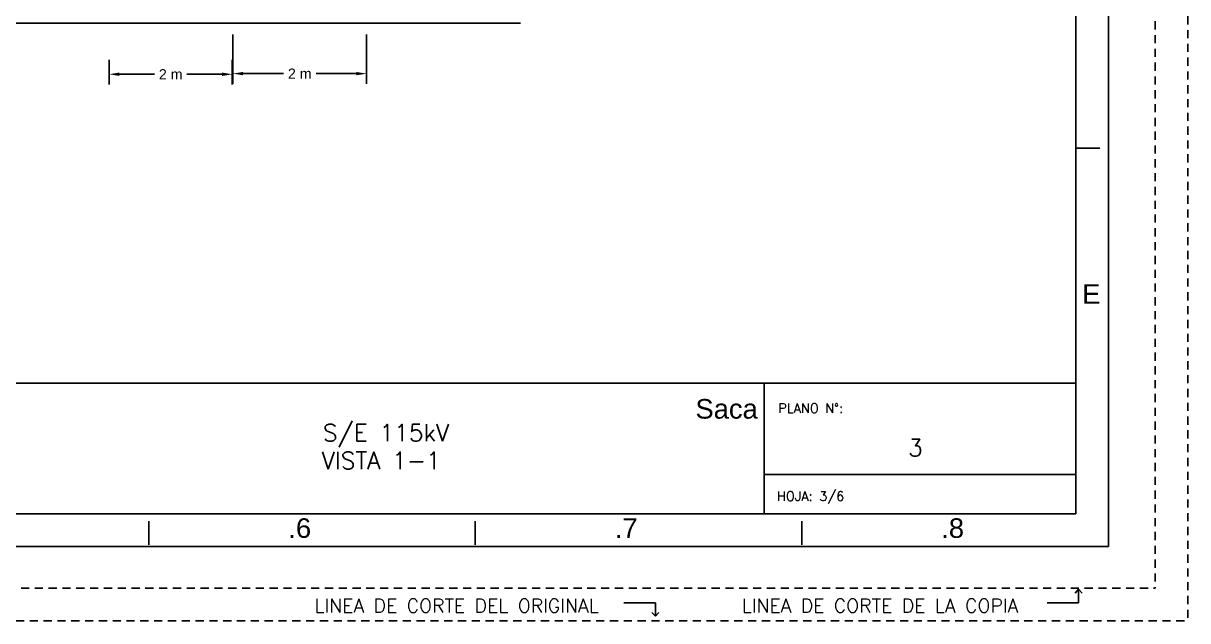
# Model space of a CAD drawing. Header units: inches. Extents: x 20.3 to 71.4, y 4.5 to 37.9.
# Drawn here: x 50.76 to 71.37, y 4.49 to 15.07 of the extents above; entities that cross this region are included whole.
import ezdxf
from ezdxf.enums import TextEntityAlignment as Align

# ---------------------------------------------------------------- set-up
doc = ezdxf.new("R2010")
doc.units = ezdxf.units.IN
doc.header["$MEASUREMENT"] = 0
doc.linetypes.add('HIDDEN', pattern=[0.375, 0.25, -0.125])
for name, color, linetype in [('CAJETIN', 7, 'Continuous'), ('COTAS', 4, 'Continuous'), ('medidas', 3, 'Continuous'), ('ROTULO', 7, 'Continuous')]:
    doc.layers.add(name, color=color, linetype=linetype)
doc.styles.add('ROMANS', font='romans')
doc.styles.add('SANSSERIF', font='sas_____.pfb')
doc.styles.get("Standard").update_dxf_attribs({"font": 'arial.ttf'})
doc.dimstyles.get("Standard").update_dxf_attribs({"dimtxt": 0.18, "dimasz": 0.18, "dimexe": 0.18, "dimexo": 0.0625, "dimgap": 0.09, "dimtad": 0, "dimtih": 1, "dimtoh": 1, "dimdec": 4, "dimzin": 0, "dimdsep": 46, "dimtxsty": 'Standard', "dimcen": 0.09, "dimadec": 0, "dimazin": 0, "dimtfac": 1, "dimtdec": 4, "dimtofl": 0, "dimtmove": 0, "dimatfit": 3, "dimfxl": 1, "dimtolj": 1, "dimtzin": 0, "dimarcsym": 0})

# ---------------------------------------------------------------- blocks, each defined once
blk = doc.blocks.new('*D25')
at = {"layer": 'Defpoints', "color": 0, "transparency": 16777216}
for p in [(54.474, 14.932), (56.839, 14.932), (56.839, 14.175)]:
    blk.add_point(p, dxfattribs=at)
at = {"layer": 'medidas', "color": 0, "lineweight": -2, "transparency": 16777216}
for p, q in [((54.474, 14.87), (54.474, 13.995)), ((56.839, 14.87), (56.839, 13.995)), ((54.654, 14.175), (55.368, 14.175)), ((56.659, 14.175), (55.944, 14.175))]:
    blk.add_line(p, q, dxfattribs=at)
at = {"layer": 'medidas', "color": 0, "transparency": 16777216}
for points in [[(54.654, 14.205), (54.654, 14.145), (54.474, 14.175)], [(56.659, 14.205), (56.659, 14.145), (56.839, 14.175)]]:
    blk.add_solid(points, dxfattribs=at)
at = {"layer": 'medidas', "color": 0, "transparency": 16777216, "insert": (55.656, 14.175), "char_height": 0.18, "attachment_point": 5}
blk.add_mtext('\\A1;2 m', dxfattribs=at)
blk = doc.blocks.new('*D26')
at = {"layer": 'Defpoints', "color": 0, "transparency": 16777216}
for p in [(52.281, 14.485), (54.462, 14.485), (54.462, 14.164)]:
    blk.add_point(p, dxfattribs=at)
at = {"layer": 'medidas', "color": 0, "lineweight": -2, "transparency": 16777216}
for p, q in [((52.281, 14.422), (52.281, 13.984)), ((54.462, 14.422), (54.462, 13.984)), ((52.461, 14.164), (53.084, 14.164)), ((54.282, 14.164), (53.659, 14.164))]:
    blk.add_line(p, q, dxfattribs=at)
at = {"layer": 'medidas', "color": 0, "transparency": 16777216}
for points in [[(52.461, 14.194), (52.461, 14.134), (52.281, 14.164)], [(54.282, 14.194), (54.282, 14.134), (54.462, 14.164)]]:
    blk.add_solid(points, dxfattribs=at)
at = {"layer": 'medidas', "color": 0, "transparency": 16777216, "insert": (53.372, 14.164), "char_height": 0.18, "attachment_point": 5}
blk.add_mtext('\\A1;2 m', dxfattribs=at)
blk = doc.blocks.new('MA')
at = {"layer": 'COTAS', "linetype": 'HIDDEN'}
for p, q in [((-2.28, 85.935), (-2.28, -2.425)), ((-1.28, 84.935), (-1.28, -1.425)), ((54.6, -1.425), (-1.28, -1.425)), ((55.6, -2.425), (-2.28, -2.425))]:
    blk.add_line(p, q, dxfattribs=at)
at = {"layer": 'COTAS', "linetype": 'ByBlock'}
for p, q in [((-1.729, 14.847), (-1.729, 13.883)), ((-2.143, 13.883), (-2.025, 13.995)), ((-1.729, 13.883), (-2.143, 13.883)), ((-2.143, 13.883), (-2.025, 13.771)), ((-1.729, 1.879), (-1.729, 0.916)), ((-1.729, 0.916), (-1.315, 0.916)), ((-1.315, 0.916), (-1.432, 1.027)), ((-1.315, 0.916), (-1.432, 0.804))]:
    blk.add_line(p, q, dxfattribs=at)
at = {"layer": 'CAJETIN', "color": 4, "style": 'ROMANS'}
for s, p in [('LINEA DE CORTE DEL ORIGINAL', (-1.819, 19.971)), ('LINEA DE CORTE DE LA COPIA', (-1.819, 7.004))]:
    blk.add_text(s, height=0.42231, rotation=270, dxfattribs=at).set_placement(p, align=Align.MIDDLE)

msp = doc.modelspace()

# ---------------------------------------------------------------- linework, layer by layer
at = {"color": 2}
for p, q in [((69.9664, 5.80543), (69.9664, 36.5354)), ((22.48513, 5.80543), (69.9664, 5.80543))]:
    msp.add_line(p, q, dxfattribs=at)
at = {"color": 1}
for p, q in [((69.38877, 6.38306), (69.38877, 35.95777)), ((69.38877, 8.69358), (24.1025, 8.69358)), ((24.1025, 6.38306), (69.38877, 6.38306))]:
    msp.add_line(p, q, dxfattribs=at)
for p, q in [((69.38877, 12.85253), (69.80926, 12.85253)), ((52.98405, 6.25119), (52.98405, 5.83069)), ((58.76036, 6.25119), (58.76036, 5.83069)), ((64.53667, 6.25119), (64.53667, 5.83069))]:
    msp.add_line(p, q)
at = {"color": 3}
msp.add_line((63.87368, 8.69358), (63.87368, 6.38306), dxfattribs=at)
at = {"layer": 'COTAS'}
msp.add_line((63.87368, 7.07622), (69.38877, 7.07622), dxfattribs=at)
at = {"layer": 'medidas', "color": 40, "true_color": 0xf8d731}
msp.add_line((29.31887, 15.06602), (59.56255, 15.06602), dxfattribs=at)

# ---------------------------------------------------------------- block references
at = {"layer": 'COTAS', "xscale": 0.5776310013106911, "yscale": 0.5776310013106911, "zscale": 0.5776310013106911, "rotation": 90}
msp.add_blockref('MA', (69.9664, 5.80543), dxfattribs=at)

# ---------------------------------------------------------------- texts
at = {"layer": 'ROTULO', "color": 4, "style": 'SANSSERIF'}
for s, height, p in [('E', 0.34658, (69.66118, 10.09925)), ('.6', 0.346579, (55.65512, 5.95533)), ('.7', 0.346579, (61.43143, 5.95533)), ('.8', 0.346579, (67.20774, 5.95533))]:
    msp.add_text(s, height=height, dxfattribs=at).set_placement(p, align=Align.CENTER)
at = {"layer": 'ROTULO', "color": 3}
for s, height, style, p in [('Saca', 0.346579, 'SANSSERIF', (63.20837, 8.06666)), ('PLANO N%%D:', 0.1672614, 'ROMANS', (64.69516, 8.16666)), ('S/E 115kV', 0.303256, 'ROMANS', (57.18327, 7.66491)), ('3', 0.30326, 'ROMANS', (66.54913, 7.39929)), ('VISTA 1-1', 0.303256, 'ROMANS', (57.09631, 7.17419)), ('HOJA: 3/6', 0.167261, 'ROMANS', (64.69516, 6.61101))]:
    msp.add_text(s, height=height, dxfattribs=dict(at, style=style)).set_placement(p, align=Align.CENTER)

# ---------------------------------------------------------------- dimensions: what is measured, and where the dimension line sits
at = {"layer": 'medidas', "color": 0}
for base, p1, p2, picture, middle in [((56.83865, 14.17514), (54.47375, 14.93232), (56.83865, 14.93232), '*D25', (55.6562, 14.17514)), ((54.46227, 14.16367), (52.28106, 14.4849), (54.46227, 14.4849), '*D26', (53.37167, 14.16367))]:
    dim = msp.add_linear_dim(base=base, p1=p1, p2=p2, text='2 m', dimstyle='Standard', dxfattribs=at)
    dim.commit()
    dim.dimension.update_dxf_attribs({"geometry": picture, "text_midpoint": middle})

doc.saveas('drawing.dxf')
